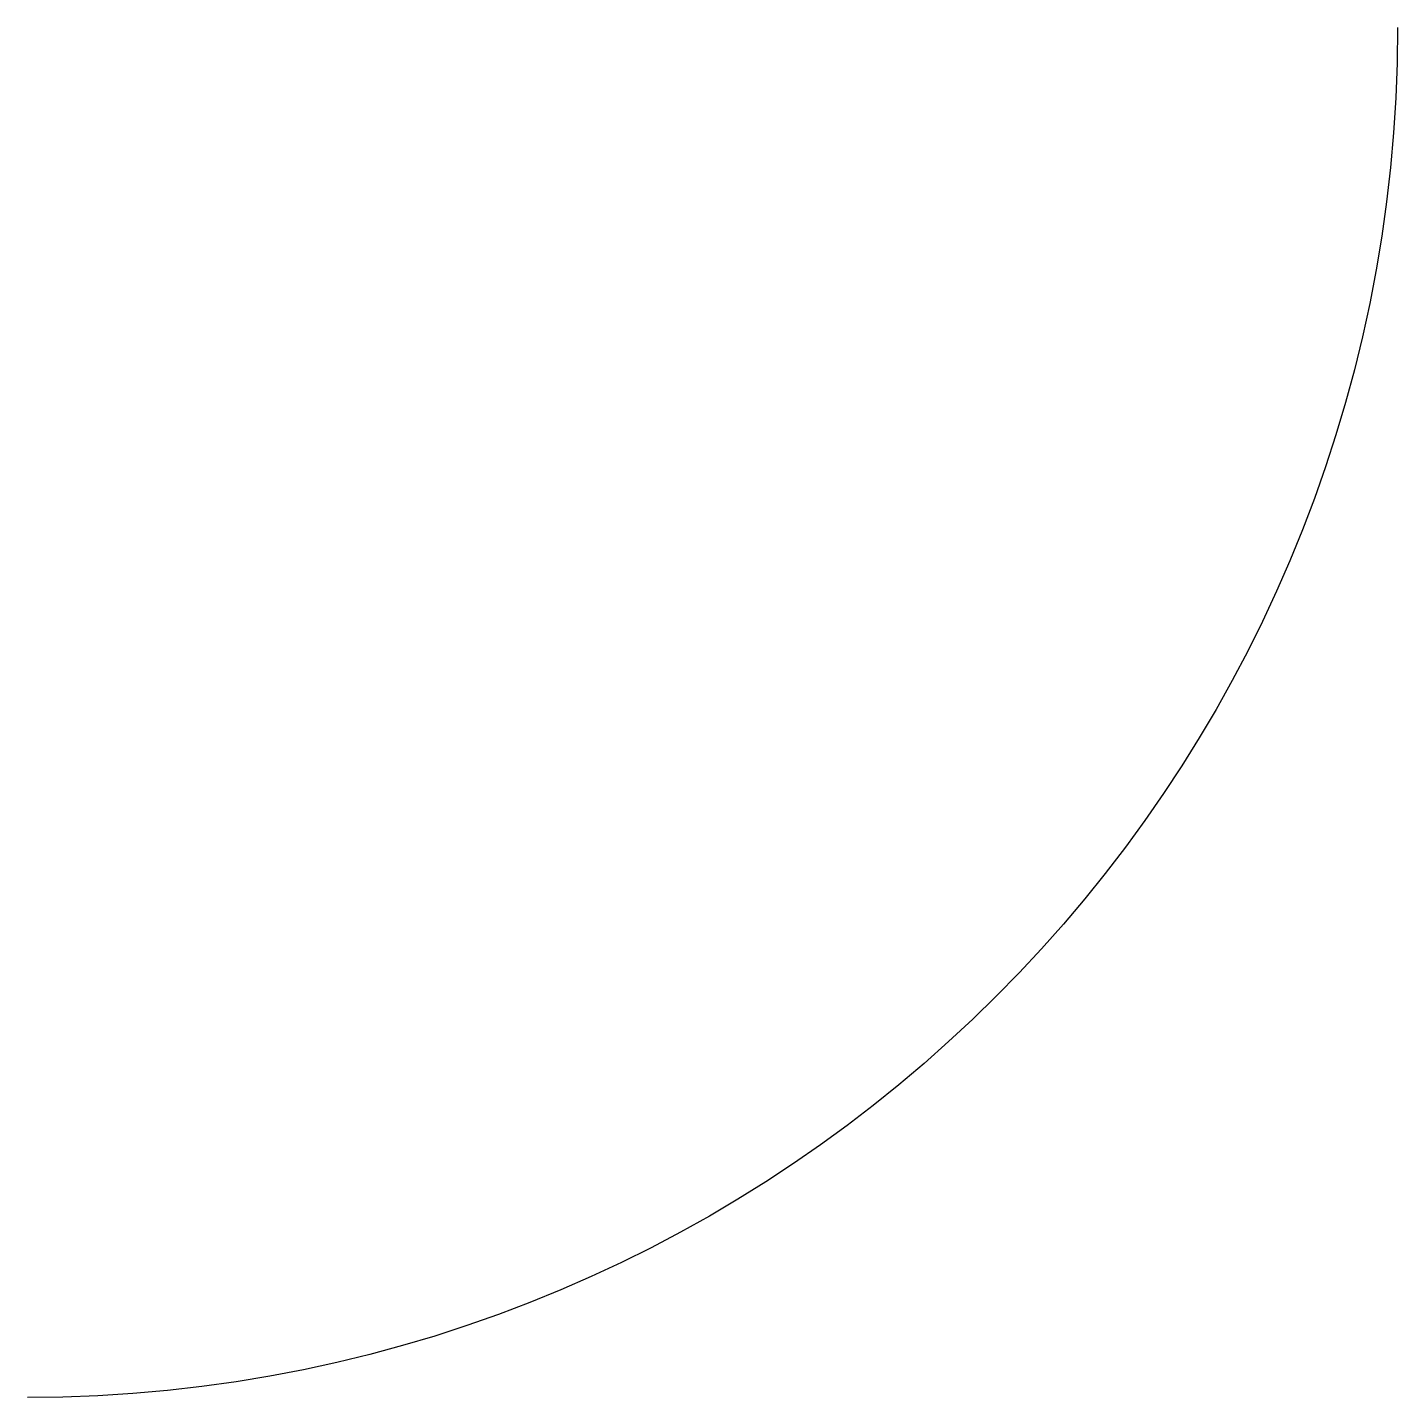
# Model space of a CAD drawing. Header units: millimetres. Extents: x 439 to 693, y 72 to 326.
import ezdxf

# ---------------------------------------------------------------- set-up
doc = ezdxf.new("R2010")
doc.units = ezdxf.units.MM
doc.header["$LTSCALE"] = 5
doc.layers.get('0').update_dxf_attribs({"linetype": 'CONTINUOUS'})

msp = doc.modelspace()

# ---------------------------------------------------------------- linework, layer by layer
at = {"color": 0, "linetype": 'Continuous', "extrusion": (0, 0, -1)}
msp.add_arc((-439.36, 325.51), 254, 180, 270, dxfattribs=at)

doc.saveas('drawing.dxf')
